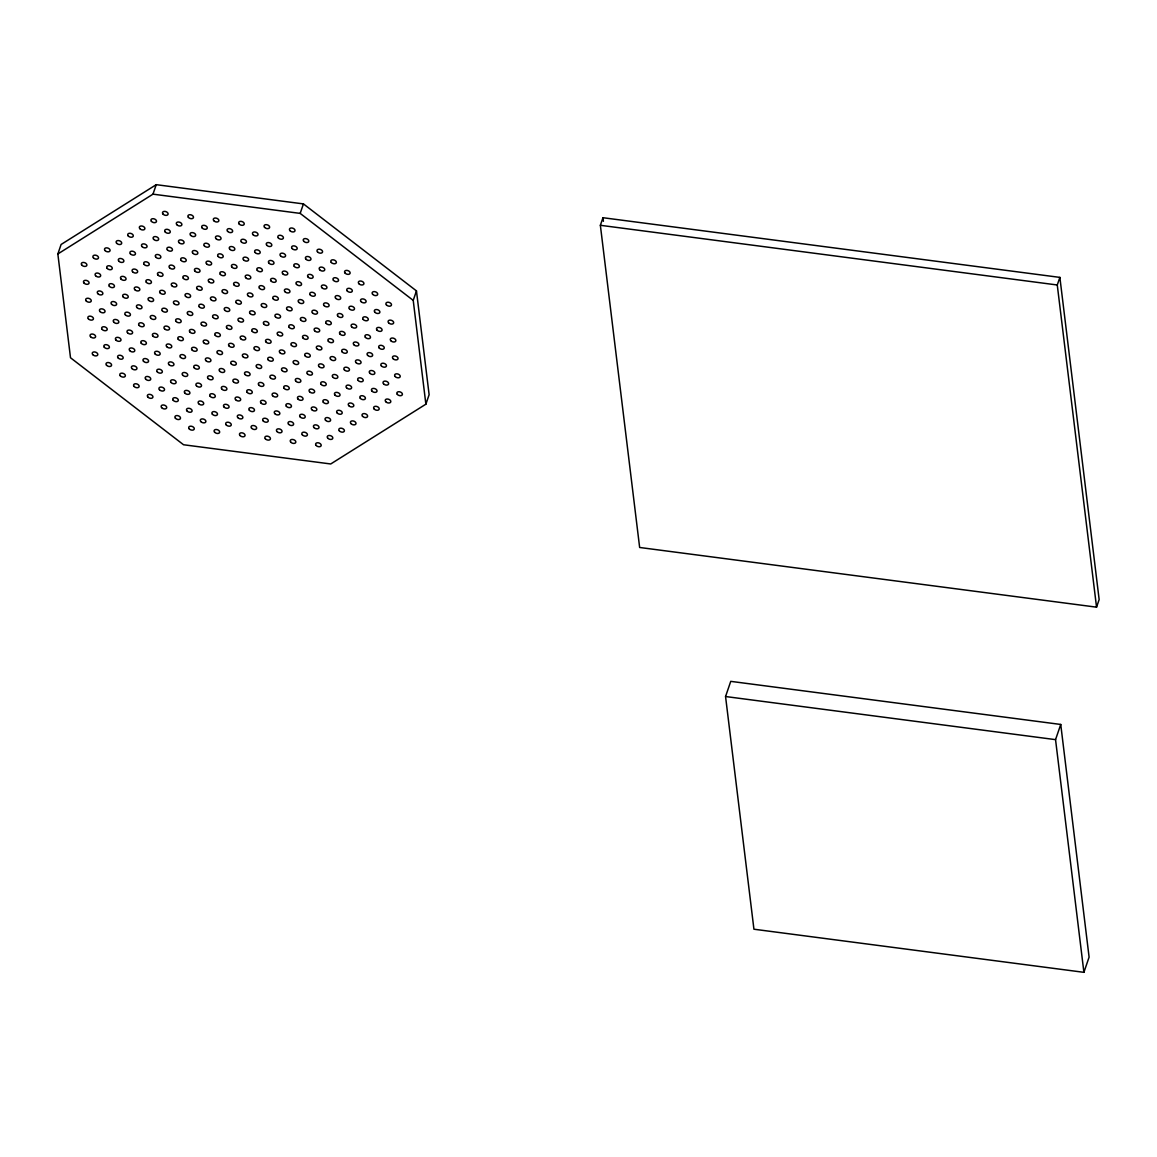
<?xml version="1.0" encoding="UTF-8"?>
<svg xmlns="http://www.w3.org/2000/svg" width="1157" height="1157" viewBox="0 0 1157 1157"><rect width="100%" height="100%" fill="white"/><g stroke="black" fill="none" stroke-linecap="round" stroke-linejoin="round"><path stroke-width="1.5" d="M57.85 253.962L61.104 244.474L156.238 184.672L303.438 203.907L416.462 290.899L429.117 394.696L425.877 404.183L330.728 463.971L183.544 444.751L70.505 357.759L57.85 253.962L152.984 194.159L156.238 184.672M425.877 404.183L413.223 300.386L300.184 213.394L303.438 203.907M413.223 300.386L416.462 290.899M600.367 225.297L602.971 217.718L1059.87 277.391L1099.15 599.572L1096.547 607.165L639.647 547.478L600.367 225.297L1057.267 284.984L1096.547 607.165M725.555 696.528L730.747 681.357L1060.738 724.456L1089.099 957.143L1083.907 972.328L753.93 929.216L725.555 696.528L1055.546 739.641L1083.907 972.328M1057.267 284.984L1059.87 277.391M1055.546 739.641L1060.738 724.456M152.984 194.159L300.184 213.394M602.971 217.718L603.404 221.291M316.107 445.416A2.893 1.866 18.9 0 0 320.952 446.052A2.893 1.866 18.9 0 0 318.175 442.784A2.893 1.866 18.9 0 0 316.107 445.416M277.637 334.706A2.893 1.866 18.9 0 0 282.467 335.342A2.893 1.866 18.9 0 0 279.69 332.073A2.893 1.866 18.9 0 0 277.637 334.706M397.314 394.378A2.893 1.866 18.9 0 0 402.159 395.014A2.893 1.866 18.9 0 0 399.382 391.746A2.893 1.866 18.9 0 0 397.314 394.378M395.13 376.488A2.893 1.866 18.9 0 0 399.975 377.11A2.893 1.866 18.9 0 0 397.198 373.841A2.893 1.866 18.9 0 0 395.13 376.488M392.961 358.583A2.893 1.866 18.9 0 0 397.791 359.22A2.893 1.866 18.9 0 0 395.014 355.951A2.893 1.866 18.9 0 0 392.961 358.583M390.777 340.679A2.893 1.866 18.9 0 0 395.607 341.315A2.893 1.866 18.9 0 0 392.83 338.046A2.893 1.866 18.9 0 0 390.777 340.679M388.593 322.789A2.893 1.866 18.9 0 0 393.423 323.41A2.893 1.866 18.9 0 0 390.647 320.142A2.893 1.866 18.9 0 0 388.593 322.789M386.409 304.884A2.893 1.866 18.9 0 0 391.24 305.52A2.893 1.866 18.9 0 0 388.463 302.252A2.893 1.866 18.9 0 0 386.409 304.884M374.116 408.971A2.893 1.866 18.9 0 0 378.946 409.592A2.893 1.866 18.9 0 0 376.17 406.324A2.893 1.866 18.9 0 0 374.116 408.971M385.715 401.667A2.893 1.866 18.9 0 0 390.56 402.303A2.893 1.866 18.9 0 0 387.769 399.035A2.893 1.866 18.9 0 0 385.715 401.667M371.932 391.066A2.893 1.866 18.9 0 0 376.777 391.702A2.893 1.866 18.9 0 0 373.986 388.434A2.893 1.866 18.9 0 0 371.932 391.066M383.531 383.777A2.893 1.866 18.9 0 0 388.376 384.399A2.893 1.866 18.9 0 0 385.599 381.13A2.893 1.866 18.9 0 0 383.531 383.777M369.748 373.161A2.893 1.866 18.9 0 0 374.593 373.798A2.893 1.866 18.9 0 0 371.816 370.529A2.893 1.866 18.9 0 0 369.748 373.161M381.347 365.872A2.893 1.866 18.9 0 0 386.192 366.509A2.893 1.866 18.9 0 0 383.415 363.24A2.893 1.866 18.9 0 0 381.347 365.872M367.564 355.271A2.893 1.866 18.9 0 0 372.409 355.893A2.893 1.866 18.9 0 0 369.633 352.625A2.893 1.866 18.9 0 0 367.564 355.271M379.178 347.968A2.893 1.866 18.9 0 0 384.008 348.604A2.893 1.866 18.9 0 0 381.232 345.336A2.893 1.866 18.9 0 0 379.178 347.968M365.395 337.367A2.893 1.866 18.9 0 0 370.226 338.003A2.893 1.866 18.9 0 0 367.449 334.735A2.893 1.866 18.9 0 0 365.395 337.367M376.994 330.078A2.893 1.866 18.9 0 0 381.824 330.714A2.893 1.866 18.9 0 0 379.048 327.431A2.893 1.866 18.9 0 0 376.994 330.078M363.211 319.462A2.893 1.866 18.9 0 0 368.042 320.099A2.893 1.866 18.9 0 0 365.265 316.83A2.893 1.866 18.9 0 0 363.211 319.462M374.81 312.173A2.893 1.866 18.9 0 0 379.641 312.809A2.893 1.866 18.9 0 0 376.864 309.541A2.893 1.866 18.9 0 0 374.81 312.173M361.027 301.572A2.893 1.866 18.9 0 0 365.858 302.194A2.893 1.866 18.9 0 0 363.081 298.925A2.893 1.866 18.9 0 0 361.027 301.572M372.626 294.283A2.893 1.866 18.9 0 0 377.457 294.905A2.893 1.866 18.9 0 0 374.68 291.636A2.893 1.866 18.9 0 0 372.626 294.283M358.844 283.667A2.893 1.866 18.9 0 0 363.674 284.304A2.893 1.866 18.9 0 0 360.897 281.035A2.893 1.866 18.9 0 0 358.844 283.667M350.918 423.549A2.893 1.866 18.9 0 0 355.749 424.185A2.893 1.866 18.9 0 0 352.972 420.917A2.893 1.866 18.9 0 0 350.918 423.549M362.517 416.26A2.893 1.866 18.9 0 0 367.348 416.882A2.893 1.866 18.9 0 0 364.571 413.613A2.893 1.866 18.9 0 0 362.517 416.26M348.734 405.644A2.893 1.866 18.9 0 0 353.565 406.281A2.893 1.866 18.9 0 0 350.788 403.012A2.893 1.866 18.9 0 0 348.734 405.644M360.333 398.355A2.893 1.866 18.9 0 0 365.164 398.991A2.893 1.866 18.9 0 0 362.387 395.723A2.893 1.866 18.9 0 0 360.333 398.355M346.55 387.754A2.893 1.866 18.9 0 0 351.381 388.376A2.893 1.866 18.9 0 0 348.604 385.107A2.893 1.866 18.9 0 0 346.55 387.754M358.149 380.451A2.893 1.866 18.9 0 0 362.994 381.087A2.893 1.866 18.9 0 0 360.203 377.818A2.893 1.866 18.9 0 0 358.149 380.451M344.367 369.85A2.893 1.866 18.9 0 0 349.212 370.486A2.893 1.866 18.9 0 0 346.42 367.217A2.893 1.866 18.9 0 0 344.367 369.85M355.966 362.56A2.893 1.866 18.9 0 0 360.81 363.197A2.893 1.866 18.9 0 0 358.034 359.914A2.893 1.866 18.9 0 0 355.966 362.56M342.183 351.945A2.893 1.866 18.9 0 0 347.028 352.581A2.893 1.866 18.9 0 0 344.251 349.313A2.893 1.866 18.9 0 0 342.183 351.945M353.782 344.656A2.893 1.866 18.9 0 0 358.627 345.292A2.893 1.866 18.9 0 0 355.85 342.024A2.893 1.866 18.9 0 0 353.782 344.656M339.999 334.055A2.893 1.866 18.9 0 0 344.844 334.677A2.893 1.866 18.9 0 0 342.067 331.408A2.893 1.866 18.9 0 0 339.999 334.055M351.612 326.766A2.893 1.866 18.9 0 0 356.443 327.388A2.893 1.866 18.9 0 0 353.666 324.119A2.893 1.866 18.9 0 0 351.612 326.766M337.83 316.15A2.893 1.866 18.9 0 0 342.66 316.787A2.893 1.866 18.9 0 0 339.883 313.518A2.893 1.866 18.9 0 0 337.83 316.15M349.428 308.861A2.893 1.866 18.9 0 0 354.259 309.498A2.893 1.866 18.9 0 0 351.482 306.229A2.893 1.866 18.9 0 0 349.428 308.861M335.646 298.26A2.893 1.866 18.9 0 0 340.476 298.882A2.893 1.866 18.9 0 0 337.699 295.613A2.893 1.866 18.9 0 0 335.646 298.26M347.245 290.957A2.893 1.866 18.9 0 0 352.075 291.593A2.893 1.866 18.9 0 0 349.298 288.324A2.893 1.866 18.9 0 0 347.245 290.957M333.462 280.356A2.893 1.866 18.9 0 0 338.292 280.992A2.893 1.866 18.9 0 0 335.516 277.723A2.893 1.866 18.9 0 0 333.462 280.356M345.061 273.066A2.893 1.866 18.9 0 0 349.891 273.688A2.893 1.866 18.9 0 0 347.114 270.42A2.893 1.866 18.9 0 0 345.061 273.066M331.278 262.451A2.893 1.866 18.9 0 0 336.108 263.087A2.893 1.866 18.9 0 0 333.332 259.819A2.893 1.866 18.9 0 0 331.278 262.451M327.72 438.127A2.893 1.866 18.9 0 0 332.551 438.763A2.893 1.866 18.9 0 0 329.774 435.495A2.893 1.866 18.9 0 0 327.72 438.127M339.319 430.838A2.893 1.866 18.9 0 0 344.15 431.474A2.893 1.866 18.9 0 0 341.373 428.206A2.893 1.866 18.9 0 0 339.319 430.838M325.536 420.237A2.893 1.866 18.9 0 0 330.367 420.859A2.893 1.866 18.9 0 0 327.59 417.59A2.893 1.866 18.9 0 0 325.536 420.237M337.135 412.933A2.893 1.866 18.9 0 0 341.966 413.57A2.893 1.866 18.9 0 0 339.189 410.301A2.893 1.866 18.9 0 0 337.135 412.933M323.353 402.332A2.893 1.866 18.9 0 0 328.183 402.969A2.893 1.866 18.9 0 0 325.406 399.7A2.893 1.866 18.9 0 0 323.353 402.332M334.952 395.043A2.893 1.866 18.9 0 0 339.782 395.68A2.893 1.866 18.9 0 0 337.005 392.397A2.893 1.866 18.9 0 0 334.952 395.043M321.169 384.428A2.893 1.866 18.9 0 0 325.999 385.064A2.893 1.866 18.9 0 0 323.222 381.796A2.893 1.866 18.9 0 0 321.169 384.428M332.768 377.139A2.893 1.866 18.9 0 0 337.598 377.775A2.893 1.866 18.9 0 0 334.821 374.506A2.893 1.866 18.9 0 0 332.768 377.139M318.985 366.538A2.893 1.866 18.9 0 0 323.815 367.159A2.893 1.866 18.9 0 0 321.039 363.891A2.893 1.866 18.9 0 0 318.985 366.538M330.584 359.249A2.893 1.866 18.9 0 0 335.429 359.87A2.893 1.866 18.9 0 0 332.637 356.602A2.893 1.866 18.9 0 0 330.584 359.249M316.801 348.633A2.893 1.866 18.9 0 0 321.646 349.269A2.893 1.866 18.9 0 0 318.855 346.001A2.893 1.866 18.9 0 0 316.801 348.633M328.4 341.344A2.893 1.866 18.9 0 0 333.245 341.98A2.893 1.866 18.9 0 0 330.468 338.712A2.893 1.866 18.9 0 0 328.4 341.344M314.617 330.743A2.893 1.866 18.9 0 0 319.462 331.365A2.893 1.866 18.9 0 0 316.685 328.096A2.893 1.866 18.9 0 0 314.617 330.743M326.216 323.439A2.893 1.866 18.9 0 0 331.061 324.076A2.893 1.866 18.9 0 0 328.284 320.807A2.893 1.866 18.9 0 0 326.216 323.439M312.433 312.838A2.893 1.866 18.9 0 0 317.278 313.475A2.893 1.866 18.9 0 0 314.502 310.206A2.893 1.866 18.9 0 0 312.433 312.838M324.047 305.549A2.893 1.866 18.9 0 0 328.877 306.171A2.893 1.866 18.9 0 0 326.1 302.903A2.893 1.866 18.9 0 0 324.047 305.549M310.264 294.934A2.893 1.866 18.9 0 0 315.094 295.57A2.893 1.866 18.9 0 0 312.318 292.302A2.893 1.866 18.9 0 0 310.264 294.934M321.863 287.645A2.893 1.866 18.9 0 0 326.693 288.281A2.893 1.866 18.9 0 0 323.917 285.012A2.893 1.866 18.9 0 0 321.863 287.645M308.08 277.044A2.893 1.866 18.9 0 0 312.911 277.666A2.893 1.866 18.9 0 0 310.134 274.397A2.893 1.866 18.9 0 0 308.08 277.044M319.679 269.755A2.893 1.866 18.9 0 0 324.51 270.376A2.893 1.866 18.9 0 0 321.733 267.108A2.893 1.866 18.9 0 0 319.679 269.755M305.896 259.139A2.893 1.866 18.9 0 0 310.727 259.775A2.893 1.866 18.9 0 0 307.95 256.507A2.893 1.866 18.9 0 0 305.896 259.139M317.495 251.85A2.893 1.866 18.9 0 0 322.326 252.486A2.893 1.866 18.9 0 0 319.549 249.218A2.893 1.866 18.9 0 0 317.495 251.85M303.713 241.235A2.893 1.866 18.9 0 0 308.543 241.871A2.893 1.866 18.9 0 0 305.766 238.602A2.893 1.866 18.9 0 0 303.713 241.235M302.324 434.815A2.893 1.866 18.9 0 0 307.169 435.451A2.893 1.866 18.9 0 0 304.392 432.183A2.893 1.866 18.9 0 0 302.324 434.815M313.937 427.526A2.893 1.866 18.9 0 0 318.768 428.148A2.893 1.866 18.9 0 0 315.991 424.879A2.893 1.866 18.9 0 0 313.937 427.526M300.155 416.91A2.893 1.866 18.9 0 0 304.985 417.547A2.893 1.866 18.9 0 0 302.208 414.278A2.893 1.866 18.9 0 0 300.155 416.91M311.754 409.621A2.893 1.866 18.9 0 0 316.584 410.258A2.893 1.866 18.9 0 0 313.807 406.989A2.893 1.866 18.9 0 0 311.754 409.621M297.971 399.02A2.893 1.866 18.9 0 0 302.801 399.642A2.893 1.866 18.9 0 0 300.025 396.374A2.893 1.866 18.9 0 0 297.971 399.02M309.57 391.731A2.893 1.866 18.9 0 0 314.4 392.353A2.893 1.866 18.9 0 0 311.623 389.085A2.893 1.866 18.9 0 0 309.57 391.731M295.787 381.116A2.893 1.866 18.9 0 0 300.618 381.752A2.893 1.866 18.9 0 0 297.841 378.484A2.893 1.866 18.9 0 0 295.787 381.116M307.386 373.827A2.893 1.866 18.9 0 0 312.216 374.463A2.893 1.866 18.9 0 0 309.44 371.195A2.893 1.866 18.9 0 0 307.386 373.827M293.603 363.226A2.893 1.866 18.9 0 0 298.434 363.848A2.893 1.866 18.9 0 0 295.657 360.579A2.893 1.866 18.9 0 0 293.603 363.226M305.202 355.922A2.893 1.866 18.9 0 0 310.033 356.558A2.893 1.866 18.9 0 0 307.256 353.29A2.893 1.866 18.9 0 0 305.202 355.922M291.419 345.321A2.893 1.866 18.9 0 0 296.25 345.957A2.893 1.866 18.9 0 0 293.473 342.689A2.893 1.866 18.9 0 0 291.419 345.321M303.018 338.032A2.893 1.866 18.9 0 0 307.863 338.654A2.893 1.866 18.9 0 0 305.072 335.385A2.893 1.866 18.9 0 0 303.018 338.032M289.236 327.417A2.893 1.866 18.9 0 0 294.08 328.053A2.893 1.866 18.9 0 0 291.289 324.784A2.893 1.866 18.9 0 0 289.236 327.417M300.834 320.127A2.893 1.866 18.9 0 0 305.679 320.764A2.893 1.866 18.9 0 0 302.903 317.495A2.893 1.866 18.9 0 0 300.834 320.127M287.052 309.526A2.893 1.866 18.9 0 0 291.897 310.148A2.893 1.866 18.9 0 0 289.12 306.88A2.893 1.866 18.9 0 0 287.052 309.526M298.651 302.223A2.893 1.866 18.9 0 0 303.496 302.859A2.893 1.866 18.9 0 0 300.719 299.591A2.893 1.866 18.9 0 0 298.651 302.223M284.868 291.622A2.893 1.866 18.9 0 0 289.713 292.258A2.893 1.866 18.9 0 0 286.936 288.99A2.893 1.866 18.9 0 0 284.868 291.622M296.481 284.333A2.893 1.866 18.9 0 0 301.312 284.969A2.893 1.866 18.9 0 0 298.535 281.701A2.893 1.866 18.9 0 0 296.481 284.333M282.698 273.717A2.893 1.866 18.9 0 0 287.529 274.354A2.893 1.866 18.9 0 0 284.752 271.085A2.893 1.866 18.9 0 0 282.698 273.717M294.297 266.428A2.893 1.866 18.9 0 0 299.128 267.065A2.893 1.866 18.9 0 0 296.351 263.796A2.893 1.866 18.9 0 0 294.297 266.428M280.515 255.827A2.893 1.866 18.9 0 0 285.345 256.449A2.893 1.866 18.9 0 0 282.568 253.181A2.893 1.866 18.9 0 0 280.515 255.827M292.114 248.538A2.893 1.866 18.9 0 0 296.944 249.16A2.893 1.866 18.9 0 0 294.167 245.891A2.893 1.866 18.9 0 0 292.114 248.538M278.331 237.923A2.893 1.866 18.9 0 0 283.161 238.559A2.893 1.866 18.9 0 0 280.384 235.29A2.893 1.866 18.9 0 0 278.331 237.923M289.93 230.633A2.893 1.866 18.9 0 0 294.76 231.27A2.893 1.866 18.9 0 0 291.983 228.001A2.893 1.866 18.9 0 0 289.93 230.633M290.725 442.104A2.893 1.866 18.9 0 0 295.57 442.741A2.893 1.866 18.9 0 0 292.793 439.472A2.893 1.866 18.9 0 0 290.725 442.104M276.942 431.503A2.893 1.866 18.9 0 0 281.787 432.125A2.893 1.866 18.9 0 0 279.011 428.857A2.893 1.866 18.9 0 0 276.942 431.503M288.541 424.214A2.893 1.866 18.9 0 0 293.386 424.836A2.893 1.866 18.9 0 0 290.609 421.567A2.893 1.866 18.9 0 0 288.541 424.214M274.759 413.599A2.893 1.866 18.9 0 0 279.604 414.235A2.893 1.866 18.9 0 0 276.827 410.966A2.893 1.866 18.9 0 0 274.759 413.599M286.372 406.309A2.893 1.866 18.9 0 0 291.202 406.946A2.893 1.866 18.9 0 0 288.426 403.677A2.893 1.866 18.9 0 0 286.372 406.309M272.589 395.694A2.893 1.866 18.9 0 0 277.42 396.33A2.893 1.866 18.9 0 0 274.643 393.062A2.893 1.866 18.9 0 0 272.589 395.694M284.188 388.405A2.893 1.866 18.9 0 0 289.019 389.041A2.893 1.866 18.9 0 0 286.242 385.773A2.893 1.866 18.9 0 0 284.188 388.405M270.405 377.804A2.893 1.866 18.9 0 0 275.236 378.44A2.893 1.866 18.9 0 0 272.459 375.172A2.893 1.866 18.9 0 0 270.405 377.804M282.004 370.515A2.893 1.866 18.9 0 0 286.835 371.137A2.893 1.866 18.9 0 0 284.058 367.868A2.893 1.866 18.9 0 0 282.004 370.515M268.222 359.899A2.893 1.866 18.9 0 0 273.052 360.536A2.893 1.866 18.9 0 0 270.275 357.267A2.893 1.866 18.9 0 0 268.222 359.899M279.82 352.61A2.893 1.866 18.9 0 0 284.651 353.247A2.893 1.866 18.9 0 0 281.874 349.978A2.893 1.866 18.9 0 0 279.82 352.61M266.038 342.009A2.893 1.866 18.9 0 0 270.868 342.631A2.893 1.866 18.9 0 0 268.091 339.363A2.893 1.866 18.9 0 0 266.038 342.009M263.854 324.105A2.893 1.866 18.9 0 0 268.684 324.741A2.893 1.866 18.9 0 0 265.908 321.472A2.893 1.866 18.9 0 0 263.854 324.105M275.453 316.816A2.893 1.866 18.9 0 0 280.298 317.452A2.893 1.866 18.9 0 0 277.506 314.169A2.893 1.866 18.9 0 0 275.453 316.816M261.67 306.2A2.893 1.866 18.9 0 0 266.515 306.836A2.893 1.866 18.9 0 0 263.724 303.568A2.893 1.866 18.9 0 0 261.67 306.2M273.269 298.911A2.893 1.866 18.9 0 0 278.114 299.547A2.893 1.866 18.9 0 0 275.337 296.279A2.893 1.866 18.9 0 0 273.269 298.911M259.486 288.31A2.893 1.866 18.9 0 0 264.331 288.932A2.893 1.866 18.9 0 0 261.554 285.663A2.893 1.866 18.9 0 0 259.486 288.31M271.085 281.021A2.893 1.866 18.9 0 0 275.93 281.643A2.893 1.866 18.9 0 0 273.153 278.374A2.893 1.866 18.9 0 0 271.085 281.021M257.302 270.405A2.893 1.866 18.9 0 0 262.147 271.042A2.893 1.866 18.9 0 0 259.37 267.773A2.893 1.866 18.9 0 0 257.302 270.405M268.916 263.116A2.893 1.866 18.9 0 0 273.746 263.753A2.893 1.866 18.9 0 0 270.969 260.484A2.893 1.866 18.9 0 0 268.916 263.116M255.133 252.515A2.893 1.866 18.9 0 0 259.963 253.137A2.893 1.866 18.9 0 0 257.187 249.869A2.893 1.866 18.9 0 0 255.133 252.515M266.732 245.212A2.893 1.866 18.9 0 0 271.562 245.848A2.893 1.866 18.9 0 0 268.786 242.58A2.893 1.866 18.9 0 0 266.732 245.212M264.548 227.322A2.893 1.866 18.9 0 0 269.379 227.943A2.893 1.866 18.9 0 0 266.602 224.675A2.893 1.866 18.9 0 0 264.548 227.322M265.343 438.792A2.893 1.866 18.9 0 0 270.188 439.429A2.893 1.866 18.9 0 0 267.412 436.16A2.893 1.866 18.9 0 0 265.343 438.792M251.561 428.177A2.893 1.866 18.9 0 0 256.406 428.813A2.893 1.866 18.9 0 0 253.629 425.545A2.893 1.866 18.9 0 0 251.561 428.177M263.16 420.888A2.893 1.866 18.9 0 0 268.005 421.524A2.893 1.866 18.9 0 0 265.228 418.255A2.893 1.866 18.9 0 0 263.16 420.888M249.377 410.287A2.893 1.866 18.9 0 0 254.222 410.923A2.893 1.866 18.9 0 0 251.445 407.64A2.893 1.866 18.9 0 0 249.377 410.287M260.976 402.998A2.893 1.866 18.9 0 0 265.821 403.619A2.893 1.866 18.9 0 0 263.044 400.351A2.893 1.866 18.9 0 0 260.976 402.998M247.193 392.382A2.893 1.866 18.9 0 0 252.038 393.018A2.893 1.866 18.9 0 0 249.261 389.75A2.893 1.866 18.9 0 0 247.193 392.382M258.806 385.093A2.893 1.866 18.9 0 0 263.637 385.729A2.893 1.866 18.9 0 0 260.86 382.461A2.893 1.866 18.9 0 0 258.806 385.093M245.024 374.492A2.893 1.866 18.9 0 0 249.854 375.114A2.893 1.866 18.9 0 0 247.077 371.845A2.893 1.866 18.9 0 0 245.024 374.492M256.623 367.188A2.893 1.866 18.9 0 0 261.453 367.825A2.893 1.866 18.9 0 0 258.676 364.556A2.893 1.866 18.9 0 0 256.623 367.188M242.84 356.587A2.893 1.866 18.9 0 0 247.67 357.224A2.893 1.866 18.9 0 0 244.894 353.955A2.893 1.866 18.9 0 0 242.84 356.587M254.439 349.298A2.893 1.866 18.9 0 0 259.269 349.935A2.893 1.866 18.9 0 0 256.492 346.652A2.893 1.866 18.9 0 0 254.439 349.298M240.656 338.683A2.893 1.866 18.9 0 0 245.486 339.319A2.893 1.866 18.9 0 0 242.71 336.051A2.893 1.866 18.9 0 0 240.656 338.683M252.255 331.394A2.893 1.866 18.9 0 0 257.085 332.03A2.893 1.866 18.9 0 0 254.309 328.762A2.893 1.866 18.9 0 0 252.255 331.394M238.472 320.793A2.893 1.866 18.9 0 0 243.303 321.415A2.893 1.866 18.9 0 0 240.526 318.146A2.893 1.866 18.9 0 0 238.472 320.793M250.071 313.504A2.893 1.866 18.9 0 0 254.902 314.125A2.893 1.866 18.9 0 0 252.125 310.857A2.893 1.866 18.9 0 0 250.071 313.504M236.288 302.888A2.893 1.866 18.9 0 0 241.119 303.524A2.893 1.866 18.9 0 0 238.342 300.256A2.893 1.866 18.9 0 0 236.288 302.888M247.887 295.599A2.893 1.866 18.9 0 0 252.732 296.235A2.893 1.866 18.9 0 0 249.941 292.967A2.893 1.866 18.9 0 0 247.887 295.599M234.104 284.998A2.893 1.866 18.9 0 0 238.949 285.62A2.893 1.866 18.9 0 0 236.158 282.351A2.893 1.866 18.9 0 0 234.104 284.998M245.703 277.694A2.893 1.866 18.9 0 0 250.548 278.331A2.893 1.866 18.9 0 0 247.772 275.062A2.893 1.866 18.9 0 0 245.703 277.694M231.921 267.093A2.893 1.866 18.9 0 0 236.766 267.73A2.893 1.866 18.9 0 0 233.989 264.461A2.893 1.866 18.9 0 0 231.921 267.093M243.52 259.804A2.893 1.866 18.9 0 0 248.365 260.426A2.893 1.866 18.9 0 0 245.588 257.158A2.893 1.866 18.9 0 0 243.52 259.804M229.737 249.189A2.893 1.866 18.9 0 0 234.582 249.825A2.893 1.866 18.9 0 0 231.805 246.557A2.893 1.866 18.9 0 0 229.737 249.189M241.35 241.9A2.893 1.866 18.9 0 0 246.181 242.536A2.893 1.866 18.9 0 0 243.404 239.268A2.893 1.866 18.9 0 0 241.35 241.9M227.567 231.299A2.893 1.866 18.9 0 0 232.398 231.921A2.893 1.866 18.9 0 0 229.621 228.652A2.893 1.866 18.9 0 0 227.567 231.299M239.166 224.01A2.893 1.866 18.9 0 0 243.997 224.632A2.893 1.866 18.9 0 0 241.22 221.363A2.893 1.866 18.9 0 0 239.166 224.01M239.962 435.48A2.893 1.866 18.9 0 0 244.807 436.102A2.893 1.866 18.9 0 0 242.015 432.834A2.893 1.866 18.9 0 0 239.962 435.48M226.179 424.865A2.893 1.866 18.9 0 0 231.024 425.501A2.893 1.866 18.9 0 0 228.233 422.233A2.893 1.866 18.9 0 0 226.179 424.865M237.778 417.576A2.893 1.866 18.9 0 0 242.623 418.212A2.893 1.866 18.9 0 0 239.846 414.944A2.893 1.866 18.9 0 0 237.778 417.576M223.995 406.975A2.893 1.866 18.9 0 0 228.84 407.597A2.893 1.866 18.9 0 0 226.063 404.328A2.893 1.866 18.9 0 0 223.995 406.975M235.594 399.671A2.893 1.866 18.9 0 0 240.439 400.308A2.893 1.866 18.9 0 0 237.662 397.039A2.893 1.866 18.9 0 0 235.594 399.671M221.811 389.07A2.893 1.866 18.9 0 0 226.656 389.707A2.893 1.866 18.9 0 0 223.88 386.438A2.893 1.866 18.9 0 0 221.811 389.07M233.41 381.781A2.893 1.866 18.9 0 0 238.255 382.403A2.893 1.866 18.9 0 0 235.478 379.134A2.893 1.866 18.9 0 0 233.41 381.781M219.628 371.166A2.893 1.866 18.9 0 0 224.472 371.802A2.893 1.866 18.9 0 0 221.696 368.533A2.893 1.866 18.9 0 0 219.628 371.166M231.241 363.877A2.893 1.866 18.9 0 0 236.071 364.513A2.893 1.866 18.9 0 0 233.295 361.244A2.893 1.866 18.9 0 0 231.241 363.877M217.458 353.275A2.893 1.866 18.9 0 0 222.289 353.897A2.893 1.866 18.9 0 0 219.512 350.629A2.893 1.866 18.9 0 0 217.458 353.275M229.057 345.986A2.893 1.866 18.9 0 0 233.888 346.608A2.893 1.866 18.9 0 0 231.111 343.34A2.893 1.866 18.9 0 0 229.057 345.986M215.274 335.371A2.893 1.866 18.9 0 0 220.105 336.007A2.893 1.866 18.9 0 0 217.328 332.739A2.893 1.866 18.9 0 0 215.274 335.371M226.873 328.082A2.893 1.866 18.9 0 0 231.704 328.718A2.893 1.866 18.9 0 0 228.927 325.45A2.893 1.866 18.9 0 0 226.873 328.082M213.09 317.481A2.893 1.866 18.9 0 0 217.921 318.103A2.893 1.866 18.9 0 0 215.144 314.834A2.893 1.866 18.9 0 0 213.09 317.481M224.689 310.177A2.893 1.866 18.9 0 0 229.52 310.814A2.893 1.866 18.9 0 0 226.743 307.545A2.893 1.866 18.9 0 0 224.689 310.177M210.907 299.576A2.893 1.866 18.9 0 0 215.737 300.213A2.893 1.866 18.9 0 0 212.96 296.944A2.893 1.866 18.9 0 0 210.907 299.576M222.506 292.287A2.893 1.866 18.9 0 0 227.336 292.909A2.893 1.866 18.9 0 0 224.559 289.64A2.893 1.866 18.9 0 0 222.506 292.287M208.723 281.672A2.893 1.866 18.9 0 0 213.553 282.308A2.893 1.866 18.9 0 0 210.776 279.039A2.893 1.866 18.9 0 0 208.723 281.672M220.322 274.383A2.893 1.866 18.9 0 0 225.167 275.019A2.893 1.866 18.9 0 0 222.375 271.75A2.893 1.866 18.9 0 0 220.322 274.383M206.539 263.782A2.893 1.866 18.9 0 0 211.384 264.403A2.893 1.866 18.9 0 0 208.593 261.135A2.893 1.866 18.9 0 0 206.539 263.782M218.138 256.478A2.893 1.866 18.9 0 0 222.983 257.114A2.893 1.866 18.9 0 0 220.206 253.846A2.893 1.866 18.9 0 0 218.138 256.478M204.355 245.877A2.893 1.866 18.9 0 0 209.2 246.513A2.893 1.866 18.9 0 0 206.423 243.245A2.893 1.866 18.9 0 0 204.355 245.877M215.954 238.588A2.893 1.866 18.9 0 0 220.799 239.224A2.893 1.866 18.9 0 0 218.022 235.956A2.893 1.866 18.9 0 0 215.954 238.588M202.171 227.972A2.893 1.866 18.9 0 0 207.016 228.609A2.893 1.866 18.9 0 0 204.239 225.34A2.893 1.866 18.9 0 0 202.171 227.972M213.785 220.683A2.893 1.866 18.9 0 0 218.615 221.32A2.893 1.866 18.9 0 0 215.838 218.051A2.893 1.866 18.9 0 0 213.785 220.683M214.58 432.154A2.893 1.866 18.9 0 0 219.411 432.79A2.893 1.866 18.9 0 0 216.634 429.522A2.893 1.866 18.9 0 0 214.58 432.154M200.797 421.553A2.893 1.866 18.9 0 0 205.628 422.189A2.893 1.866 18.9 0 0 202.851 418.921A2.893 1.866 18.9 0 0 200.797 421.553M212.396 414.264A2.893 1.866 18.9 0 0 217.241 414.886A2.893 1.866 18.9 0 0 214.45 411.617A2.893 1.866 18.9 0 0 212.396 414.264M198.614 403.648A2.893 1.866 18.9 0 0 203.458 404.285A2.893 1.866 18.9 0 0 200.667 401.016A2.893 1.866 18.9 0 0 198.614 403.648M210.212 396.359A2.893 1.866 18.9 0 0 215.057 396.996A2.893 1.866 18.9 0 0 212.281 393.727A2.893 1.866 18.9 0 0 210.212 396.359M196.43 385.758A2.893 1.866 18.9 0 0 201.275 386.38A2.893 1.866 18.9 0 0 198.498 383.112A2.893 1.866 18.9 0 0 196.43 385.758M208.029 378.469A2.893 1.866 18.9 0 0 212.874 379.091A2.893 1.866 18.9 0 0 210.097 375.823A2.893 1.866 18.9 0 0 208.029 378.469M194.246 367.854A2.893 1.866 18.9 0 0 199.091 368.49A2.893 1.866 18.9 0 0 196.314 365.222A2.893 1.866 18.9 0 0 194.246 367.854M205.845 360.565A2.893 1.866 18.9 0 0 210.69 361.201A2.893 1.866 18.9 0 0 207.913 357.932A2.893 1.866 18.9 0 0 205.845 360.565M192.062 349.964A2.893 1.866 18.9 0 0 196.907 350.585A2.893 1.866 18.9 0 0 194.13 347.317A2.893 1.866 18.9 0 0 192.062 349.964M203.675 342.66A2.893 1.866 18.9 0 0 208.506 343.296A2.893 1.866 18.9 0 0 205.729 340.028A2.893 1.866 18.9 0 0 203.675 342.66M189.893 332.059A2.893 1.866 18.9 0 0 194.723 332.695A2.893 1.866 18.9 0 0 191.946 329.427A2.893 1.866 18.9 0 0 189.893 332.059M201.492 324.77A2.893 1.866 18.9 0 0 206.322 325.392A2.893 1.866 18.9 0 0 203.545 322.123A2.893 1.866 18.9 0 0 201.492 324.77M187.709 314.154A2.893 1.866 18.9 0 0 192.539 314.791A2.893 1.866 18.9 0 0 189.762 311.522A2.893 1.866 18.9 0 0 187.709 314.154M199.308 306.865A2.893 1.866 18.9 0 0 204.138 307.502A2.893 1.866 18.9 0 0 201.361 304.233A2.893 1.866 18.9 0 0 199.308 306.865M185.525 296.264A2.893 1.866 18.9 0 0 190.355 296.886A2.893 1.866 18.9 0 0 187.579 293.618A2.893 1.866 18.9 0 0 185.525 296.264M197.124 288.961A2.893 1.866 18.9 0 0 201.954 289.597A2.893 1.866 18.9 0 0 199.178 286.329A2.893 1.866 18.9 0 0 197.124 288.961M183.341 278.36A2.893 1.866 18.9 0 0 188.172 278.996A2.893 1.866 18.9 0 0 185.395 275.728A2.893 1.866 18.9 0 0 183.341 278.36M194.94 271.071A2.893 1.866 18.9 0 0 199.771 271.707A2.893 1.866 18.9 0 0 196.994 268.424A2.893 1.866 18.9 0 0 194.94 271.071M181.157 260.455A2.893 1.866 18.9 0 0 185.988 261.092A2.893 1.866 18.9 0 0 183.211 257.823A2.893 1.866 18.9 0 0 181.157 260.455M192.756 253.166A2.893 1.866 18.9 0 0 197.601 253.802A2.893 1.866 18.9 0 0 194.81 250.534A2.893 1.866 18.9 0 0 192.756 253.166M178.973 242.565A2.893 1.866 18.9 0 0 183.818 243.187A2.893 1.866 18.9 0 0 181.027 239.918A2.893 1.866 18.9 0 0 178.973 242.565M190.572 235.276A2.893 1.866 18.9 0 0 195.417 235.898A2.893 1.866 18.9 0 0 192.64 232.629A2.893 1.866 18.9 0 0 190.572 235.276M176.79 224.66A2.893 1.866 18.9 0 0 181.635 225.297A2.893 1.866 18.9 0 0 178.858 222.028A2.893 1.866 18.9 0 0 176.79 224.66M188.389 217.371A2.893 1.866 18.9 0 0 193.233 218.008A2.893 1.866 18.9 0 0 190.457 214.739A2.893 1.866 18.9 0 0 188.389 217.371M189.198 428.842A2.893 1.866 18.9 0 0 194.029 429.478A2.893 1.866 18.9 0 0 191.252 426.21A2.893 1.866 18.9 0 0 189.198 428.842M175.416 418.241A2.893 1.866 18.9 0 0 180.246 418.863A2.893 1.866 18.9 0 0 177.469 415.594A2.893 1.866 18.9 0 0 175.416 418.241M187.015 410.952A2.893 1.866 18.9 0 0 191.845 411.574A2.893 1.866 18.9 0 0 189.068 408.305A2.893 1.866 18.9 0 0 187.015 410.952M173.232 400.336A2.893 1.866 18.9 0 0 178.062 400.973A2.893 1.866 18.9 0 0 175.286 397.704A2.893 1.866 18.9 0 0 173.232 400.336M184.831 393.047A2.893 1.866 18.9 0 0 189.676 393.684A2.893 1.866 18.9 0 0 186.884 390.415A2.893 1.866 18.9 0 0 184.831 393.047M171.048 382.432A2.893 1.866 18.9 0 0 175.893 383.068A2.893 1.866 18.9 0 0 173.102 379.8A2.893 1.866 18.9 0 0 171.048 382.432M182.647 375.143A2.893 1.866 18.9 0 0 187.492 375.779A2.893 1.866 18.9 0 0 184.715 372.511A2.893 1.866 18.9 0 0 182.647 375.143M168.864 364.542A2.893 1.866 18.9 0 0 173.709 365.178A2.893 1.866 18.9 0 0 170.932 361.91A2.893 1.866 18.9 0 0 168.864 364.542M180.463 357.253A2.893 1.866 18.9 0 0 185.308 357.875A2.893 1.866 18.9 0 0 182.531 354.606A2.893 1.866 18.9 0 0 180.463 357.253M166.68 346.637A2.893 1.866 18.9 0 0 171.525 347.274A2.893 1.866 18.9 0 0 168.748 344.005A2.893 1.866 18.9 0 0 166.68 346.637M178.279 339.348A2.893 1.866 18.9 0 0 183.124 339.984A2.893 1.866 18.9 0 0 180.347 336.716A2.893 1.866 18.9 0 0 178.279 339.348M164.496 328.747A2.893 1.866 18.9 0 0 169.341 329.369A2.893 1.866 18.9 0 0 166.565 326.1A2.893 1.866 18.9 0 0 164.496 328.747M176.11 321.444A2.893 1.866 18.9 0 0 180.94 322.08A2.893 1.866 18.9 0 0 178.164 318.811A2.893 1.866 18.9 0 0 176.11 321.444M162.327 310.843A2.893 1.866 18.9 0 0 167.158 311.479A2.893 1.866 18.9 0 0 164.381 308.21A2.893 1.866 18.9 0 0 162.327 310.843M173.926 303.553A2.893 1.866 18.9 0 0 178.756 304.19A2.893 1.866 18.9 0 0 175.98 300.907A2.893 1.866 18.9 0 0 173.926 303.553M160.143 292.938A2.893 1.866 18.9 0 0 164.974 293.574A2.893 1.866 18.9 0 0 162.197 290.306A2.893 1.866 18.9 0 0 160.143 292.938M171.742 285.649A2.893 1.866 18.9 0 0 176.573 286.285A2.893 1.866 18.9 0 0 173.796 283.017A2.893 1.866 18.9 0 0 171.742 285.649M157.959 275.048A2.893 1.866 18.9 0 0 162.79 275.67A2.893 1.866 18.9 0 0 160.013 272.401A2.893 1.866 18.9 0 0 157.959 275.048M169.558 267.759A2.893 1.866 18.9 0 0 174.389 268.381A2.893 1.866 18.9 0 0 171.612 265.112A2.893 1.866 18.9 0 0 169.558 267.759M155.776 257.143A2.893 1.866 18.9 0 0 160.606 257.78A2.893 1.866 18.9 0 0 157.829 254.511A2.893 1.866 18.9 0 0 155.776 257.143M167.375 249.854A2.893 1.866 18.9 0 0 172.205 250.49A2.893 1.866 18.9 0 0 169.428 247.222A2.893 1.866 18.9 0 0 167.375 249.854M153.592 239.253A2.893 1.866 18.9 0 0 158.422 239.875A2.893 1.866 18.9 0 0 155.645 236.607A2.893 1.866 18.9 0 0 153.592 239.253M165.191 231.95A2.893 1.866 18.9 0 0 170.036 232.586A2.893 1.866 18.9 0 0 167.244 229.317A2.893 1.866 18.9 0 0 165.191 231.95M151.408 221.349A2.893 1.866 18.9 0 0 156.253 221.985A2.893 1.866 18.9 0 0 153.462 218.716A2.893 1.866 18.9 0 0 151.408 221.349M163.007 214.059A2.893 1.866 18.9 0 0 167.852 214.681A2.893 1.866 18.9 0 0 165.075 211.413A2.893 1.866 18.9 0 0 163.007 214.059M161.633 407.626A2.893 1.866 18.9 0 0 166.463 408.262A2.893 1.866 18.9 0 0 163.687 404.993A2.893 1.866 18.9 0 0 161.633 407.626M147.85 397.025A2.893 1.866 18.9 0 0 152.681 397.661A2.893 1.866 18.9 0 0 149.904 394.378A2.893 1.866 18.9 0 0 147.85 397.025M159.449 389.735A2.893 1.866 18.9 0 0 164.28 390.357A2.893 1.866 18.9 0 0 161.503 387.089A2.893 1.866 18.9 0 0 159.449 389.735M145.666 379.12A2.893 1.866 18.9 0 0 150.497 379.756A2.893 1.866 18.9 0 0 147.72 376.488A2.893 1.866 18.9 0 0 145.666 379.12M157.265 371.831A2.893 1.866 18.9 0 0 162.11 372.467A2.893 1.866 18.9 0 0 159.319 369.199A2.893 1.866 18.9 0 0 157.265 371.831M143.482 361.23A2.893 1.866 18.9 0 0 148.327 361.852A2.893 1.866 18.9 0 0 145.536 358.583A2.893 1.866 18.9 0 0 143.482 361.23M155.081 353.926A2.893 1.866 18.9 0 0 159.926 354.563A2.893 1.866 18.9 0 0 157.15 351.294A2.893 1.866 18.9 0 0 155.081 353.926M141.299 343.325A2.893 1.866 18.9 0 0 146.144 343.962A2.893 1.866 18.9 0 0 143.367 340.693A2.893 1.866 18.9 0 0 141.299 343.325M152.898 336.036A2.893 1.866 18.9 0 0 157.742 336.658A2.893 1.866 18.9 0 0 154.966 333.39A2.893 1.866 18.9 0 0 152.898 336.036M139.115 325.421A2.893 1.866 18.9 0 0 143.96 326.057A2.893 1.866 18.9 0 0 141.183 322.789A2.893 1.866 18.9 0 0 139.115 325.421M150.714 318.132A2.893 1.866 18.9 0 0 155.559 318.768A2.893 1.866 18.9 0 0 152.782 315.499A2.893 1.866 18.9 0 0 150.714 318.132M136.931 307.531A2.893 1.866 18.9 0 0 141.776 308.152A2.893 1.866 18.9 0 0 138.999 304.884A2.893 1.866 18.9 0 0 136.931 307.531M148.544 300.241A2.893 1.866 18.9 0 0 153.375 300.863A2.893 1.866 18.9 0 0 150.598 297.595A2.893 1.866 18.9 0 0 148.544 300.241M134.762 289.626A2.893 1.866 18.9 0 0 139.592 290.262A2.893 1.866 18.9 0 0 136.815 286.994A2.893 1.866 18.9 0 0 134.762 289.626M146.361 282.337A2.893 1.866 18.9 0 0 151.191 282.973A2.893 1.866 18.9 0 0 148.414 279.705A2.893 1.866 18.9 0 0 146.361 282.337M132.578 271.736A2.893 1.866 18.9 0 0 137.408 272.358A2.893 1.866 18.9 0 0 134.631 269.089A2.893 1.866 18.9 0 0 132.578 271.736M144.177 264.432A2.893 1.866 18.9 0 0 149.007 265.069A2.893 1.866 18.9 0 0 146.23 261.8A2.893 1.866 18.9 0 0 144.177 264.432M130.394 253.831A2.893 1.866 18.9 0 0 135.224 254.468A2.893 1.866 18.9 0 0 132.448 251.199A2.893 1.866 18.9 0 0 130.394 253.831M141.993 246.542A2.893 1.866 18.9 0 0 146.823 247.164A2.893 1.866 18.9 0 0 144.047 243.896A2.893 1.866 18.9 0 0 141.993 246.542M128.21 235.927A2.893 1.866 18.9 0 0 133.041 236.563A2.893 1.866 18.9 0 0 130.264 233.295A2.893 1.866 18.9 0 0 128.21 235.927M139.809 228.638A2.893 1.866 18.9 0 0 144.639 229.274A2.893 1.866 18.9 0 0 141.863 226.005A2.893 1.866 18.9 0 0 139.809 228.638M134.067 386.409A2.893 1.866 18.9 0 0 138.898 387.045A2.893 1.866 18.9 0 0 136.121 383.777A2.893 1.866 18.9 0 0 134.067 386.409M120.285 375.808A2.893 1.866 18.9 0 0 125.115 376.444A2.893 1.866 18.9 0 0 122.338 373.176A2.893 1.866 18.9 0 0 120.285 375.808M131.884 368.519A2.893 1.866 18.9 0 0 136.714 369.141A2.893 1.866 18.9 0 0 133.937 365.872A2.893 1.866 18.9 0 0 131.884 368.519M118.101 357.903A2.893 1.866 18.9 0 0 122.931 358.54A2.893 1.866 18.9 0 0 120.154 355.271A2.893 1.866 18.9 0 0 118.101 357.903M129.7 350.614A2.893 1.866 18.9 0 0 134.545 351.251A2.893 1.866 18.9 0 0 131.753 347.982A2.893 1.866 18.9 0 0 129.7 350.614M115.917 340.013A2.893 1.866 18.9 0 0 120.762 340.635A2.893 1.866 18.9 0 0 117.971 337.367A2.893 1.866 18.9 0 0 115.917 340.013M127.516 332.724A2.893 1.866 18.9 0 0 132.361 333.346A2.893 1.866 18.9 0 0 129.584 330.078A2.893 1.866 18.9 0 0 127.516 332.724M113.733 322.109A2.893 1.866 18.9 0 0 118.578 322.745A2.893 1.866 18.9 0 0 115.801 319.477A2.893 1.866 18.9 0 0 113.733 322.109M125.332 314.82A2.893 1.866 18.9 0 0 130.177 315.456A2.893 1.866 18.9 0 0 127.4 312.188A2.893 1.866 18.9 0 0 125.332 314.82M111.549 304.219A2.893 1.866 18.9 0 0 116.394 304.841A2.893 1.866 18.9 0 0 113.617 301.572A2.893 1.866 18.9 0 0 111.549 304.219M123.148 296.915A2.893 1.866 18.9 0 0 127.993 297.551A2.893 1.866 18.9 0 0 125.216 294.283A2.893 1.866 18.9 0 0 123.148 296.915M109.365 286.314A2.893 1.866 18.9 0 0 114.21 286.95A2.893 1.866 18.9 0 0 111.434 283.682A2.893 1.866 18.9 0 0 109.365 286.314M120.979 279.025A2.893 1.866 18.9 0 0 125.809 279.647A2.893 1.866 18.9 0 0 123.032 276.378A2.893 1.866 18.9 0 0 120.979 279.025M107.196 268.41A2.893 1.866 18.9 0 0 112.027 269.046A2.893 1.866 18.9 0 0 109.25 265.777A2.893 1.866 18.9 0 0 107.196 268.41M118.795 261.12A2.893 1.866 18.9 0 0 123.625 261.757A2.893 1.866 18.9 0 0 120.849 258.488A2.893 1.866 18.9 0 0 118.795 261.12M105.012 250.519A2.893 1.866 18.9 0 0 109.843 251.141A2.893 1.866 18.9 0 0 107.066 247.873A2.893 1.866 18.9 0 0 105.012 250.519M116.611 243.216A2.893 1.866 18.9 0 0 121.442 243.852A2.893 1.866 18.9 0 0 118.665 240.584A2.893 1.866 18.9 0 0 116.611 243.216M106.502 365.207A2.893 1.866 18.9 0 0 111.332 365.829A2.893 1.866 18.9 0 0 108.556 362.56A2.893 1.866 18.9 0 0 106.502 365.207M92.719 354.592A2.893 1.866 18.9 0 0 97.55 355.228A2.893 1.866 18.9 0 0 94.773 351.959A2.893 1.866 18.9 0 0 92.719 354.592M104.318 347.302A2.893 1.866 18.9 0 0 109.148 347.939A2.893 1.866 18.9 0 0 106.372 344.67A2.893 1.866 18.9 0 0 104.318 347.302M90.535 336.687A2.893 1.866 18.9 0 0 95.366 337.323A2.893 1.866 18.9 0 0 92.589 334.055A2.893 1.866 18.9 0 0 90.535 336.687M102.134 329.398A2.893 1.866 18.9 0 0 106.979 330.034A2.893 1.866 18.9 0 0 104.188 326.766A2.893 1.866 18.9 0 0 102.134 329.398M88.351 318.797A2.893 1.866 18.9 0 0 93.196 319.433A2.893 1.866 18.9 0 0 90.405 316.165A2.893 1.866 18.9 0 0 88.351 318.797M86.168 300.892A2.893 1.866 18.9 0 0 91.013 301.529A2.893 1.866 18.9 0 0 88.236 298.26A2.893 1.866 18.9 0 0 86.168 300.892M97.766 293.603A2.893 1.866 18.9 0 0 102.611 294.24A2.893 1.866 18.9 0 0 99.835 290.971A2.893 1.866 18.9 0 0 97.766 293.603M83.984 283.002A2.893 1.866 18.9 0 0 88.829 283.624A2.893 1.866 18.9 0 0 86.052 280.356A2.893 1.866 18.9 0 0 83.984 283.002M95.583 275.699A2.893 1.866 18.9 0 0 100.428 276.335A2.893 1.866 18.9 0 0 97.651 273.066A2.893 1.866 18.9 0 0 95.583 275.699M81.8 265.098A2.893 1.866 18.9 0 0 86.645 265.734A2.893 1.866 18.9 0 0 83.868 262.465A2.893 1.866 18.9 0 0 81.8 265.098M93.413 257.809A2.893 1.866 18.9 0 0 98.244 258.445A2.893 1.866 18.9 0 0 95.467 255.162A2.893 1.866 18.9 0 0 93.413 257.809M99.95 311.508A2.893 1.866 18.9 0 0 104.795 312.13A2.893 1.866 18.9 0 0 102.018 308.861A2.893 1.866 18.9 0 0 99.95 311.508M252.949 234.611A2.893 1.866 18.9 0 0 257.78 235.247A2.893 1.866 18.9 0 0 255.003 231.979A2.893 1.866 18.9 0 0 252.949 234.611"/></g></svg>
